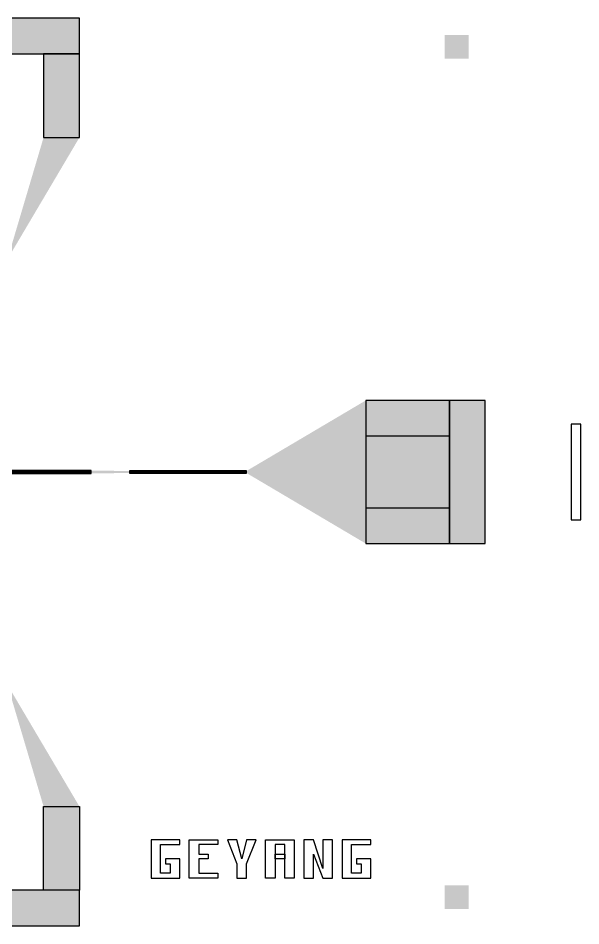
# Model space of a CAD drawing. Extents: x -200 to 7200, y -200 to 2100.
# Drawn here: x 6022 to 7200, y 0 to 1900 of the extents above; entities that cross this region are included whole.
import ezdxf

# ---------------------------------------------------------------- set-up
doc = ezdxf.new("R2010")
doc.units = 0
doc.layers.add('GAP', color=1, linetype='continuous')
doc.layers.add('PIN', color=3, linetype='continuous')

# ---------------------------------------------------------------- blocks, each defined once
blk = doc.blocks.new('R1C2GAP')
for points in [[(6925, 1100), (6750, 1100), (6750, 800), (6925, 800), (6925, 1100)], [(7000, 1100), (6925, 1100), (6925, 800), (7000, 800), (7000, 1100)], [(6175, 952.8), (4897.1, 952.8), (4897.1, 947.2), (6175, 947.2), (6175, 952.8)], [(6500, 952.2), (6255, 952.2), (6255, 947.8), (6500, 947.8), (6500, 952.2)]]:
    blk.add_lwpolyline(points)
for points in [[(6750, 950), (6500, 950), (6750, 1100), (6500, 952.2)], [(6925, 1100), (6750, 1100), (6925, 800), (6750, 800)], [(7000, 1100), (6925, 1100), (7000, 800), (6925, 800)], [(6175, 952.8), (4897.1, 952.8), (6175, 947.2), (4897.1, 947.2)], [(6255, 950), (6175, 950), (6255, 952.2), (6175, 952.8)], [(6255, 950), (6175, 950), (6255, 947.8), (6175, 947.2)], [(6500, 952.2), (6255, 952.2), (6500, 947.8), (6255, 947.8)], [(6750, 950), (6500, 950), (6750, 800), (6500, 947.8)]]:
    blk.add_solid(points)
at = {"layer": 'gap'}
for points in [[(6300, 100), (6360, 100), (6360, 140), (6330, 140), (6330, 130), (6340, 130), (6340, 110), (6320, 110), (6320, 170), (6360, 170), (6360, 180), (6300, 180), (6300, 100), (6300, 100)], [(6380, 100), (6380, 180), (6440, 180), (6440, 170), (6400, 170), (6400, 150), (6420, 150), (6420, 140), (6400, 140), (6400, 110), (6440, 110), (6440, 100), (6380, 100), (6380, 100)], [(6480, 100), (6500, 100), (6500, 130), (6520, 180), (6500, 180), (6490, 140), (6480, 180), (6460, 180), (6480, 130), (6480, 100), (6480, 100)], [(6540, 100), (6540, 180), (6600, 180), (6600, 100), (6580, 100), (6580, 170), (6560, 170), (6560, 100), (6540, 100)], [(6620, 100), (6640, 100), (6640, 150), (6660, 100), (6680, 100), (6680, 180), (6660, 180), (6660, 120), (6640, 180), (6620, 180), (6620, 100), (6620, 100)], [(6700, 100), (6760, 100), (6760, 140), (6730, 140), (6730, 130), (6740, 130), (6740, 110), (6720, 110), (6720, 170), (6760, 170), (6760, 180), (6700, 180), (6700, 100), (6700, 100)], [(6560, 140), (6560, 150), (6580, 150), (6580, 140), (6560, 140)]]:
    blk.add_lwpolyline(points, dxfattribs=at)
blk = doc.blocks.new('R1C2PIN')
for points in [[(6925, 1025), (6750, 1025), (6750, 875), (6925, 875), (6925, 1025)], [(6175, 951.2), (4897.1, 951.2), (4897.1, 948.8), (6175, 948.8), (6175, 951.2)], [(6500, 950.8), (6255, 950.8), (6255, 949.2), (6500, 949.2), (6500, 950.8)]]:
    blk.add_lwpolyline(points)
for points in [[(6750, 950), (6500, 950), (6750, 1025), (6500, 950.8)], [(6925, 1025), (6750, 1025), (6925, 875), (6750, 875)], [(6175, 951.2), (4897.1, 951.2), (6175, 948.8), (4897.1, 948.8)], [(6255, 950), (6175, 950), (6255, 950.8), (6175, 951.2)], [(6255, 950), (6175, 950), (6255, 949.2), (6175, 948.8)], [(6500, 950.8), (6255, 950.8), (6500, 949.2), (6255, 949.2)], [(6750, 950), (6500, 950), (6750, 875), (6500, 949.2)]]:
    blk.add_solid(points)
blk = doc.blocks.new('R1C2')
for points in [[(5850, 1900), (5850, 1825), (6150, 1825), (6150, 1900), (5850, 1900)], [(6075, 1825), (6075, 1650), (6150, 1650), (6150, 1825), (6075, 1825)], [(6075, 75), (6075, 250), (6150, 250), (6150, 75), (6075, 75)], [(6150, 0), (6150, 75), (5850, 75), (5850, 0), (6150, 0)]]:
    blk.add_lwpolyline(points)
for points in [[(5850, 1900), (5850, 1825), (6150, 1900), (6150, 1825)], [(6075, 1825), (6075, 1650), (6150, 1825), (6150, 1650)], [(6075, 1650), (6000.8, 1400), (6150, 1650), (6002.2, 1400)], [(6075, 250), (6000.8, 500), (6150, 250), (6002.2, 500)], [(6075, 75), (6075, 250), (6150, 75), (6150, 250)], [(6150, 0), (6150, 75), (5850, 0), (5850, 75)]]:
    blk.add_solid(points)
at = {"layer": 'gap'}
blk.add_lwpolyline([(7200, 850), (7200, 1050), (7180, 1050), (7180, 850), (7200, 850)], dxfattribs=at)
for points in [[(6965, 1865), (6965, 1840), (6915, 1865), (6915, 1840)], [(6965, 1865), (6940, 1865), (6965, 1815), (6940, 1815)], [(6965, 1815), (6940, 1815), (6965, 1865), (6940, 1865)], [(6915, 1815), (6915, 1840), (6965, 1815), (6965, 1840)], [(6915, 85), (6940, 85), (6915, 35), (6940, 35)], [(6965, 35), (6940, 35), (6965, 85), (6940, 85)], [(6965, 35), (6965, 60), (6915, 35), (6915, 60)], [(6915, 35), (6915, 60), (6965, 35), (6965, 60)]]:
    blk.add_solid(points, dxfattribs=at)

msp = doc.modelspace()

# ---------------------------------------------------------------- block references
msp.add_blockref('R1C2', (0, 0))
at = {"layer": 'gap'}
msp.add_blockref('R1C2GAP', (0, 0), dxfattribs=at)
at = {"layer": 'pin'}
msp.add_blockref('R1C2PIN', (0, 0), dxfattribs=at)

doc.saveas('drawing.dxf')
